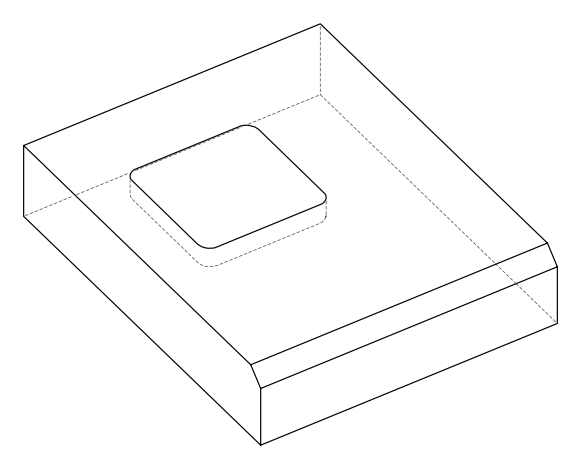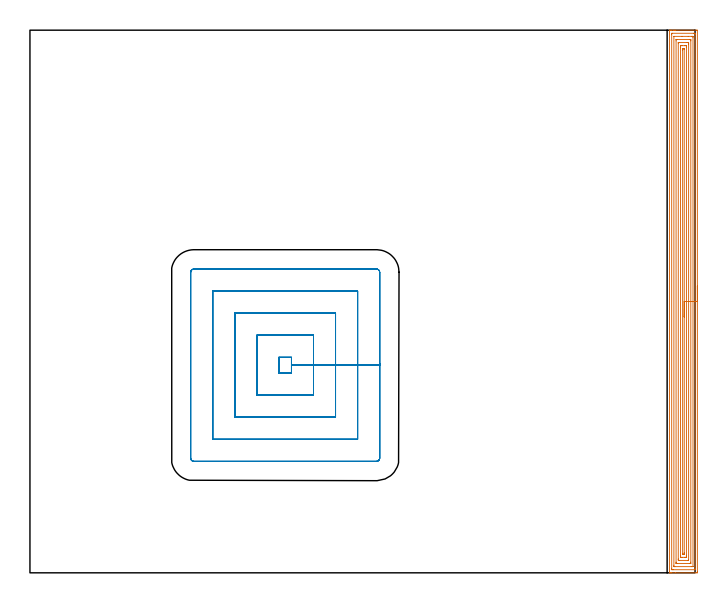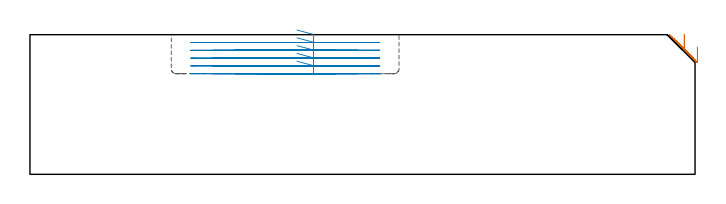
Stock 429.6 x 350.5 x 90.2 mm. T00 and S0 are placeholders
(PLAN: 2 operations, 1 tool changes, 34.6 min)
(1 AREA_MILL | FG_CHAMFER_SURFACE | UGT0205_001 | 19.88 min | 56782 mm3)
(2 MILL_RECTANGULAR_POCKET | POCKET_RECTANGULAR_STRAIGHT | NXT0201_007 | Follow Part, ap 6.25, ae 75% | 14.71 min | 547210 mm3)
(TOOL UGT0205_001 | Chamfer Mill 20 x 3 x 45 deg. | D20 FL50 Z2)
(TOOL NXT0201_007 | ENDMILL 25mm [R216.25-25050GCK54P 1620] | D25 R3 FL54 Z5)
(OP 1 AREA_MILL)
G17 G21 G94 G90
T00 M6
G54
G17 G0 G90 X431.1 Y185.25 S1061 M3
G43 Z100.2 H0
Z82.2
G94 G1 Y185.212 Z81.328 F250.
Y185.098 Z80.463
Y184.909 Z79.612
Y184.647 Z78.78
Y184.313 Z77.974
Y183.91 Z77.2
Y183.442 Z76.464
Y182.91 Z75.772
Y182.321 Z75.129
Y181.678 Z74.54
Y180.986 Z74.008
Y180.25 Z73.54
Y179.476 Z73.137
Y178.67 Z72.803
Y177.838 Z72.541
Y176.986 Z72.352
Y176.122 Z72.238
Y175.25 Z72.2
Y0.617
X431.097 Y0.279 Z72.202
X431.092 Y0.01 Z72.206
X430.82 Y0. Z72.478
X416.936 Z86.359
X414.544 Z88.751
X413.867 Z89.432
X413.523 Z89.776
X413.141 Y0.006 Z90.151
X413.103 Y0.01 Z90.188
X413.1 Y0.17 Z90.2
Y350.33
X413.103 Y350.491 Z90.188
X413.142 Y350.5 Z90.149
X413.523 Z89.776
X413.867 Z89.432
X414.544 Z88.751
X415.772 Z87.525
X416.322 Z86.972
X416.936 Z86.359
X430.544 Z72.753
X430.821 Y350.498 Z72.476
X431.092 Y350.49 Z72.206
X431.099 Y350.219 Z72.199
X431.1 Y175.25 Z72.2
X429.686 Z73.614
X429.685 Y2.403 Z73.615
X429.684 Y2.374 Z73.616
X429.656 Y2.01 Z73.644
X429.167 Y2.001 Z74.133
X415.433 Y2. Z87.867
X414.944 Y2.001 Z88.356
X414.544 Y2.01 Z88.756
X414.516 Y2.403 Z88.784
X414.515 Y2.433 Z88.785
Y348.097
X414.516 Y348.126 Z88.784
X414.544 Y348.49 Z88.756
X415.033 Y348.499 Z88.267
X428.767 Y348.5 Z74.533
X429.256 Y348.499 Z74.044
X429.656 Y348.49 Z73.644
X429.684 Y348.097 Z73.616
X429.685 Y348.067 Z73.615
X429.686 Y175.25 Z73.614
X428.272 Z75.028
X428.271 Y4.19 Z75.029
X428.27 Y4.091 Z75.03
X428.267 Y4.042 Z75.033
X428.265 Y4.023 Z75.035
X428.253 Y4.01 Z75.047
X428.064 Y4.003 Z75.236
X427.878 Y4.001 Z75.422
X427.178 Y4. Z76.122
X416.511 Z86.789
X416.322 Y4.001 Z86.978
X416.133 Y4.005 Z87.167
X416.008 Y4.01 Z87.292
X415.935 Y4.019 Z87.365
X415.933 Y4.059 Z87.367
X415.931 Y4.19 Z87.369
X415.929 Y4.585 Z87.371
Y346.409
X415.93 Y346.458 Z87.37
X415.932 Y346.482 Z87.368
X415.934 Y346.487 Z87.366
X415.946 Y346.49 Z87.354
X416.135 Y346.498 Z87.165
X421.117 Y346.5 Z82.183
X425.211 Z78.089
X427.689 Z75.611
X427.878 Y346.499 Z75.422
X428.067 Y346.495 Z75.233
X428.192 Y346.49 Z75.108
X428.265 Y346.481 Z75.035
X428.267 Y346.441 Z75.033
X428.269 Y346.31 Z75.031
X428.271 Y345.915 Z75.029
X428.272 Y175.25 Z75.028
X426.857 Z76.443
Y6.87
X426.853 Y6.113 Z76.447
X426.85 Y6.01 Z76.45
X426.749 Y6.006 Z76.551
X426.533 Y6.002 Z76.767
X426.1 Y6. Z77.2
X418.076 Z85.224
X417.659 Y6.002 Z85.641
X417.45 Y6.006 Z85.85
X417.352 Y6.01 Z85.948
X417.35 Y6.081 Z85.95
X417.343 Y6.737 Z85.957
Y6.87
Y343.63
X417.347 Y344.387 Z85.953
X417.35 Y344.49 Z85.95
X417.451 Y344.494 Z85.849
X417.667 Y344.498 Z85.633
X418.1 Y344.5 Z85.2
X426.124 Z77.176
X426.541 Y344.498 Z76.759
X426.75 Y344.494 Z76.55
X426.848 Y344.49 Z76.452
X426.85 Y344.419 Z76.45
X426.857 Y343.763 Z76.443
Y343.63
Y175.25
X425.443 Z77.857
Y8.423
X425.441 Y8.19 Z77.859
X425.436 Y8.036 Z77.864
X425.43 Y8.009 Z77.87
X425.415 Y8.005 Z77.885
X425.374 Y8.002 Z77.926
X425.211 Y8. Z78.089
X424.975 Z78.325
X419.642 Z83.658
X418.989 Y8.006 Z84.311
X418.778 Y8.01 Z84.522
X418.764 Y8.423 Z84.536
X418.759 Y8.656 Z84.541
X418.757 Y8.889 Z84.543
Y342.077
X418.759 Y342.31 Z84.541
X418.764 Y342.464 Z84.536
X418.77 Y342.491 Z84.53
X418.785 Y342.495 Z84.515
X418.826 Y342.498 Z84.474
X418.989 Y342.5 Z84.311
X419.225 Z84.075
X424.558 Z78.742
X425.211 Y342.494 Z78.089
X425.422 Y342.49 Z77.878
X425.436 Y342.077 Z77.864
X425.441 Y341.844 Z77.859
X425.443 Y341.611 Z77.857
Y175.25
X424.029 Z79.271
Y11.336
X424.028 Y10.738 Z79.272
X424.026 Y10.443 Z79.274
X424.022 Y10.144 Z79.278
X424.014 Y10.01 Z79.286
X423.87 Y10.004 Z79.43
X423.433 Y10.001 Z79.867
X422.985 Y10. Z80.315
X421.207 Z82.093
X420.767 Y10.001 Z82.533
X420.315 Y10.004 Z82.985
X420.195 Y10.01 Z83.105
X420.178 Y10.02 Z83.122
X420.176 Y10.059 Z83.124
X420.173 Y10.146 Z83.127
X420.172 Y10.443 Z83.128
X420.171 Y11.041 Z83.129
Y339.164
X420.172 Y339.762 Z83.128
X420.174 Y340.057 Z83.126
X420.178 Y340.356 Z83.122
X420.186 Y340.49 Z83.114
X420.33 Y340.496 Z82.97
X420.767 Y340.499 Z82.533
X421.215 Y340.5 Z82.085
X422.993 Z80.307
X423.433 Y340.499 Z79.867
X423.885 Y340.496 Z79.415
X424.005 Y340.49 Z79.295
X424.022 Y340.48 Z79.278
X424.025 Y340.441 Z79.275
X424.027 Y340.354 Z79.273
X424.028 Y340.057 Z79.272
X424.029 Y339.459 Z79.271
Y175.25
X422.615 Z80.685
Y13.052
X422.613 Y12.229 Z80.687
X422.612 Y12.161 Z80.688
X422.608 Y12.09 Z80.692
X422.596 Y12.01 Z80.704
X422.544 Y12.008 Z80.756
X421.879 Y12.004 Z81.421
X421.656 Y12.01 Z81.644
X421.592 Y12.026 Z81.708
X421.588 Y12.159 Z81.712
X421.586 Y12.229 Z81.714
X421.585 Y337.448 Z81.715
X421.587 Y338.271 Z81.713
X421.588 Y338.339 Z81.712
X421.592 Y338.411 Z81.708
X421.604 Y338.49 Z81.696
X421.656 Y338.491 Z81.644
X422.321 Y338.496 Z80.979
X422.544 Y338.49 Z80.756
X422.608 Y338.474 Z80.692
X422.612 Y338.341 Z80.688
X422.614 Y338.271 Z80.686
X422.615 Y175.25 Z80.685
Y174.378 Z80.723
Y173.514 Z80.837
Y172.662 Z81.026
Y171.83 Z81.288
Y171.024 Z81.622
Y170.25 Z82.025
Y169.514 Z82.494
Y168.822 Z83.025
Y168.179 Z83.614
Y167.59 Z84.257
Y167.058 Z84.95
Y166.59 Z85.685
Y166.187 Z86.459
Y165.853 Z87.265
Y165.591 Z88.097
Y165.402 Z88.949
Y165.288 Z89.814
Y165.25 Z90.685
G0 Z100.2
M5
M2
(OP 2 MILL_RECTANGULAR_POCKET)
G17 G21 G94 G90
T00 M6
G54
G17 G0 G90 X172.494 Y114.75 S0 M3
G43 Z100.2 H1
Z93.2
G94 G1 X183.15 Z90.345 F250.
Y134.1 Z85.16
X168.9
Y139.2 F500.
X160.8
Y129.
X168.9
Y134.1
X183.15
Y153.45
X146.55
Y114.75
X183.15
Y134.1
X197.4
Y167.7
X132.3
Y100.5
X197.4
Y134.1
X211.65
Y181.95
X118.05
Y86.25
X211.65
Y134.1
X225.9
Y194.1
G3 X223.8 Y196.2 R2.1
G1 X105.9
G3 X103.8 Y194.1 R2.1
G1 Y74.1
G3 X105.9 Y72. R2.1
G1 X223.8
G3 X225.9 Y74.1 R2.1
G1 Y134.1
Y135.1
G0 X172.494 Y114.75 Z88.16
G1 X183.15 Z85.305 F250.
Y134.1 Z80.12
X168.9
Y139.2 F500.
X160.8
Y129.
X168.9
Y134.1
X183.15
Y153.45
X146.55
Y114.75
X183.15
Y134.1
X197.4
Y167.7
X132.3
Y100.5
X197.4
Y134.1
X211.65
Y181.95
X118.05
Y86.25
X211.65
Y134.1
X225.9
Y194.1
G3 X223.8 Y196.2 R2.1
G1 X105.9
G3 X103.8 Y194.1 R2.1
G1 Y74.1
G3 X105.9 Y72. R2.1
G1 X223.8
G3 X225.9 Y74.1 R2.1
G1 Y134.1
Y135.1
G0 X172.494 Y114.75 Z83.12
G1 X183.15 Z80.265 F250.
Y134.1 Z75.08
X168.9
Y139.2 F500.
X160.8
Y129.
X168.9
Y134.1
X183.15
Y153.45
X146.55
Y114.75
X183.15
Y134.1
X197.4
Y167.7
X132.3
Y100.5
X197.4
Y134.1
X211.65
Y181.95
X118.05
Y86.25
X211.65
Y134.1
X225.9
Y194.1
G3 X223.8 Y196.2 R2.1
G1 X105.9
G3 X103.8 Y194.1 R2.1
G1 Y74.1
G3 X105.9 Y72. R2.1
G1 X223.8
G3 X225.9 Y74.1 R2.1
G1 Y134.1
Y135.1
G0 X172.494 Y114.75 Z78.08
G1 X183.15 Z75.225 F250.
Y134.1 Z70.04
X168.9
Y139.2 F500.
X160.8
Y129.
X168.9
Y134.1
X183.15
Y153.45
X146.55
Y114.75
X183.15
Y134.1
X197.4
Y167.7
X132.3
Y100.5
X197.4
Y134.1
X211.65
Y181.95
X118.05
Y86.25
X211.65
Y134.1
X225.9
Y194.1
G3 X223.8 Y196.2 R2.1
G1 X105.9
G3 X103.8 Y194.1 R2.1
G1 Y74.1
G3 X105.9 Y72. R2.1
G1 X223.8
G3 X225.9 Y74.1 R2.1
G1 Y134.1
Y135.1
G0 X172.494 Y114.75 Z73.04
G1 X183.15 Z70.185 F250.
Y134.1 Z65.
X168.9
Y139.2 F500.
X160.8
Y129.
X168.9
Y134.1
X183.15
Y153.45
X146.55
Y114.75
X183.15
Y134.1
X197.4
Y167.7
X132.3
Y100.5
X197.4
Y134.1
X211.65
Y181.95
X118.05
Y86.25
X211.65
Y134.1
X225.9
Y194.1
G3 X223.8 Y196.2 R2.1
G1 X105.9
G3 X103.8 Y194.1 R2.1
G1 Y74.1
G3 X105.9 Y72. R2.1
G1 X223.8
G3 X225.9 Y74.1 R2.1
G1 Y134.1
Y135.1
G0 Z100.2
M5
M2
